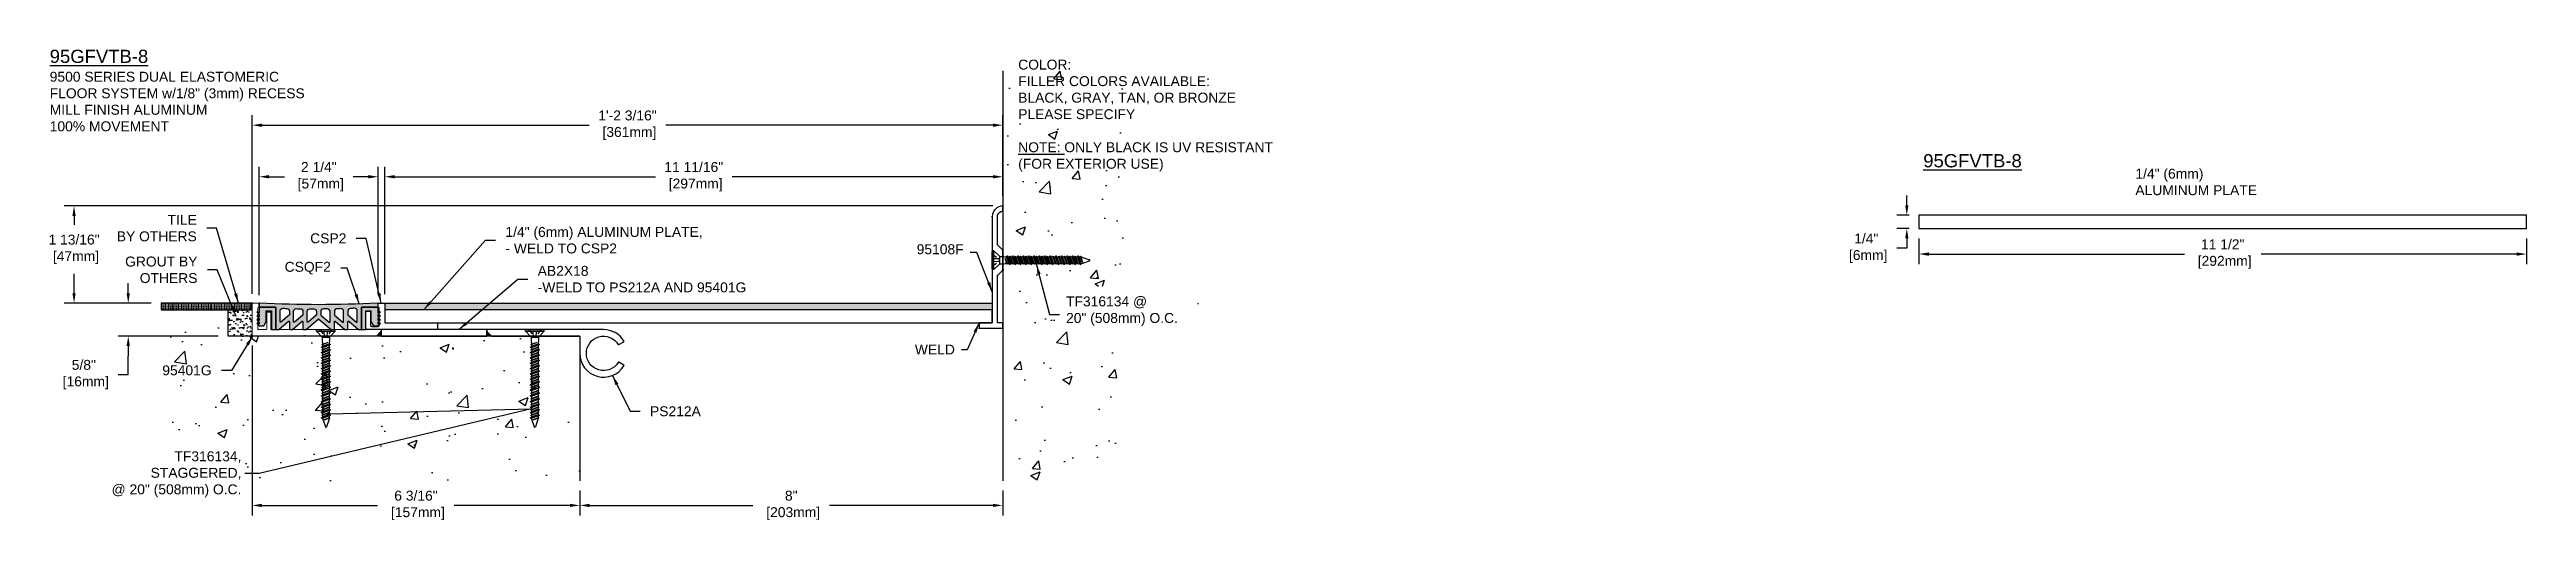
# Model space of a CAD drawing. Header units: inches. Extents: x -5 to 41.8, y -2.2 to 6.8.
import ezdxf
from ezdxf import colors
from ezdxf.entities.mleader import LeaderData, LeaderLine
from ezdxf.math import Vec2, Vec3

# ---------------------------------------------------------------- set-up
doc = ezdxf.new("R2010")
doc.units = ezdxf.units.IN
doc.header["$MEASUREMENT"] = 0
doc.linetypes.add('DASHED', pattern=[0.75, 0.5, -0.25])
for name, color, linetype in [('anchors', 4, 'Continuous'), ('conditions', 1, 'Continuous'), ('dimensions', 3, 'Continuous'), ('FILLER', 2, 'Continuous'), ('METALS', 7, 'Continuous'), ('Text', 2, 'Continuous')]:
    doc.layers.add(name, color=color, linetype=linetype)
doc.styles.add('ARIAL', font='arial.ttf')
doc.dimstyles.new('Arial', dxfattribs={"dimtxt": 0.1875, "dimasz": 0.1875, "dimexe": 0.1875, "dimexo": 0.1875, "dimgap": 0.1875, "dimtad": 0, "dimtih": 1, "dimtoh": 1, "dimdec": 4, "dimzin": 0, "dimdsep": 46, "dimlunit": 4, "dimtxsty": 'ARIAL', "dimcen": 0.09, "dimadec": 0, "dimazin": 0, "dimtfac": 1, "dimtdec": 4, "dimtofl": 0, "dimtmove": 0, "dimatfit": 3, "dimfxl": 0, "dimfrac": 2, "dimtolj": 1, "dimtzin": 0, "dimarcsym": 0})

# ---------------------------------------------------------------- blocks, each defined once
blk = doc.blocks.new('*D0')
at = {"layer": 'DEFPOINTS', "color": 0}
for p in [(12.995, 4.418), (12.995, 3.865), (1.306, 2.008)]:
    blk.add_point(p, dxfattribs=at)
at = {"layer": 'dimensions', "color": 0, "lineweight": -2}
for p, q in [((1.306, 2.195), (1.306, 4.606)), ((1.494, 4.418), (6.426, 4.418)), ((12.807, 4.418), (7.875, 4.418)), ((12.995, 4.053), (12.995, 4.606))]:
    blk.add_line(p, q, dxfattribs=at)
at = {"layer": 'dimensions', "color": 0}
for points in [[(1.494, 4.449), (1.494, 4.387), (1.306, 4.418)], [(12.807, 4.449), (12.807, 4.387), (12.995, 4.418)]]:
    blk.add_solid(points, dxfattribs=at)
at = {"layer": 'dimensions', "color": 0, "insert": (7.15, 4.418), "char_height": 0.1875, "attachment_point": 5, "style": 'ARIAL'}
blk.add_mtext('\\A1;11 11/16"\\P [297mm]', dxfattribs=at)
blk = doc.blocks.new('*D1')
at = {"layer": 'DEFPOINTS', "color": 0}
for p in [(12.995, 5.393), (12.995, 3.865), (-1.201, 2.018)]:
    blk.add_point(p, dxfattribs=at)
at = {"layer": 'dimensions', "color": 0, "lineweight": -2}
for p, q in [((-1.201, 2.205), (-1.201, 5.58)), ((-1.014, 5.393), (5.172, 5.393)), ((12.807, 5.393), (6.621, 5.393)), ((12.995, 4.053), (12.995, 5.58))]:
    blk.add_line(p, q, dxfattribs=at)
at = {"layer": 'dimensions', "color": 0}
for points in [[(-1.014, 5.424), (-1.014, 5.361), (-1.201, 5.393)], [(12.807, 5.424), (12.807, 5.361), (12.995, 5.393)]]:
    blk.add_solid(points, dxfattribs=at)
at = {"layer": 'dimensions', "color": 0, "insert": (5.897, 5.393), "char_height": 0.1875, "attachment_point": 5, "style": 'ARIAL'}
blk.add_mtext('\\A1;1\'-2 3/16"\\P [361mm]', dxfattribs=at)
blk = doc.blocks.new('*D2')
at = {"layer": 'DEFPOINTS', "color": 0}
for p in [(-1.201, 1.413), (4.995, -1.331), (4.995, -1.797)]:
    blk.add_point(p, dxfattribs=at)
at = {"layer": 'dimensions', "color": 0, "lineweight": -2}
for p, q in [((-1.201, 1.225), (-1.201, -1.985)), ((-1.014, -1.797), (1.172, -1.797)), ((4.807, -1.797), (2.621, -1.797)), ((4.995, -1.518), (4.995, -1.985))]:
    blk.add_line(p, q, dxfattribs=at)
at = {"layer": 'dimensions', "color": 0}
for points in [[(-1.014, -1.766), (-1.014, -1.828), (-1.201, -1.797)], [(4.807, -1.766), (4.807, -1.828), (4.995, -1.797)]]:
    blk.add_solid(points, dxfattribs=at)
at = {"layer": 'dimensions', "color": 0, "insert": (1.897, -1.797), "char_height": 0.1875, "attachment_point": 5, "style": 'ARIAL'}
blk.add_mtext('\\A1;6 3/16"\\P [157mm]', dxfattribs=at)
blk = doc.blocks.new('*D3')
at = {"layer": 'DEFPOINTS', "color": 0}
for p in [(4.995, -1.331), (12.993, -1.331), (12.993, -1.797)]:
    blk.add_point(p, dxfattribs=at)
at = {"layer": 'dimensions', "color": 0, "lineweight": -2}
for p, q in [((4.995, -1.518), (4.995, -1.985)), ((5.182, -1.797), (8.269, -1.797)), ((12.806, -1.797), (9.719, -1.797)), ((12.993, -1.518), (12.993, -1.985))]:
    blk.add_line(p, q, dxfattribs=at)
at = {"layer": 'dimensions', "color": 0}
for points in [[(5.182, -1.766), (5.182, -1.828), (4.995, -1.797)], [(12.806, -1.766), (12.806, -1.828), (12.993, -1.797)]]:
    blk.add_solid(points, dxfattribs=at)
at = {"layer": 'dimensions', "color": 0, "insert": (8.994, -1.797), "char_height": 0.1875, "attachment_point": 5, "style": 'ARIAL'}
blk.add_mtext('\\A1;8"\\P [203mm]', dxfattribs=at)
blk = doc.blocks.new('*D4')
at = {"layer": 'DEFPOINTS', "color": 0}
for p in [(1.181, 4.418), (-1.069, 1.99), (1.181, 2.018)]:
    blk.add_point(p, dxfattribs=at)
at = {"layer": 'dimensions', "color": 0, "lineweight": -2}
for p, q in [((-1.069, 2.178), (-1.069, 4.606)), ((-0.881, 4.418), (-0.592, 4.418)), ((0.994, 4.418), (0.712, 4.418)), ((1.181, 2.205), (1.181, 4.606))]:
    blk.add_line(p, q, dxfattribs=at)
at = {"layer": 'dimensions', "color": 0}
for points in [[(-0.881, 4.45), (-0.881, 4.387), (-1.069, 4.418)], [(0.994, 4.45), (0.994, 4.387), (1.181, 4.418)]]:
    blk.add_solid(points, dxfattribs=at)
at = {"layer": 'dimensions', "color": 0, "insert": (0.06, 4.418), "char_height": 0.1875, "attachment_point": 5, "style": 'ARIAL'}
blk.add_mtext('\\A1;2 1/4"\\P [57mm]', dxfattribs=at)
blk = doc.blocks.new('csp2')
blk.add_lwpolyline([(0, 0.33, -0.414214), (0.02, 0.35), (0.066, 0.35, -0.414214), (0.086, 0.33), (0.086, 0.08, 0.414214), (0.106, 0.06), (0.23, 0.06, 0.414214), (0.25, 0.08), (0.25, 0.405, 0.414214), (0.24, 0.415, -0.414214), (0.23, 0.425), (0.23, 0.49, -0.414214), (0.24, 0.5), (0.335, 0.5, -0.414214), (0.355, 0.48), (0.355, 0.135, 0.414214), (0.365, 0.125), (1.355, 0.125), (1.355, 0), (0.335, 0), (0.02, 0, -0.414214), (0, 0.02)], format="xyb", close=True)
blk = doc.blocks.new('A$C63CB1885')
for p, q in [((-0.176, 0), (-0.175, 0.018)), ((-0.176, 0), (0.176, 0)), ((-0.176, 0), (-0.07, -0.113)), ((-0.163, 0.029), (0.163, 0.029)), ((0.07, -0.113), (0.176, 0)), ((0.176, 0), (0.175, 0.018)), ((-0.086, -0.302), (0.086, -0.251)), ((-0.086, -0.302), (-0.062, -0.289)), ((-0.086, -0.302), (-0.062, -0.315)), ((-0.086, -0.403), (0.086, -0.353)), ((-0.086, -0.403), (-0.062, -0.391)), ((-0.086, -0.403), (-0.062, -0.416)), ((-0.086, -0.505), (0.086, -0.454)), ((-0.074, -0.251), (0.032, -0.215)), ((-0.074, -0.251), (-0.062, -0.245)), ((-0.074, -0.251), (-0.062, -0.257)), ((-0.074, -0.353), (0.074, -0.302)), ((-0.074, -0.353), (-0.062, -0.346)), ((-0.074, -0.353), (-0.062, -0.359)), ((-0.074, -0.454), (0.074, -0.403)), ((-0.074, -0.454), (-0.062, -0.448)), ((-0.074, -0.454), (-0.062, -0.46)), ((-0.07, -0.113), (0.07, -0.113)), ((-0.07, -0.113), (-0.07, -0.18)), ((-0.069, -0.189), (-0.063, -0.215)), ((-0.062, -0.245), (0.032, -0.215)), ((0.032, -0.215), (-0.062, -0.257)), ((-0.062, -0.225), (-0.062, -0.245)), ((0.062, -0.238), (-0.062, -0.289)), ((-0.062, -0.257), (-0.062, -0.289)), ((0.062, -0.264), (-0.062, -0.315)), ((-0.062, -0.346), (0.062, -0.296)), ((0.062, -0.308), (-0.062, -0.359)), ((-0.062, -0.315), (-0.062, -0.346)), ((0.062, -0.34), (-0.062, -0.391)), ((-0.062, -0.359), (-0.062, -0.391)), ((0.062, -0.366), (-0.062, -0.416)), ((-0.062, -0.448), (0.062, -0.397)), ((0.062, -0.41), (-0.062, -0.46)), ((-0.062, -0.416), (-0.062, -0.448)), ((0.062, -0.441), (-0.062, -0.492)), ((-0.062, -0.46), (-0.062, -0.492)), ((0.062, -0.467), (-0.062, -0.518)), ((0.062, -0.225), (0.062, -0.238)), ((0.086, -0.251), (0.062, -0.238)), ((0.086, -0.251), (0.062, -0.264)), ((0.062, -0.264), (0.062, -0.296)), ((0.074, -0.302), (0.062, -0.296)), ((0.074, -0.302), (0.062, -0.308)), ((0.062, -0.308), (0.062, -0.34)), ((0.086, -0.353), (0.062, -0.34)), ((0.086, -0.353), (0.062, -0.366)), ((0.062, -0.366), (0.062, -0.397)), ((0.074, -0.403), (0.062, -0.397)), ((0.074, -0.403), (0.062, -0.41)), ((0.062, -0.41), (0.062, -0.441)), ((0.086, -0.454), (0.062, -0.441)), ((0.086, -0.454), (0.062, -0.467)), ((0.062, -0.467), (0.062, -0.499)), ((0.069, -0.189), (0.063, -0.215)), ((0.07, -0.113), (0.07, -0.18)), ((-0.086, -0.505), (-0.062, -0.492)), ((-0.086, -0.505), (-0.062, -0.518)), ((-0.086, -0.607), (0.086, -0.556)), ((-0.086, -0.607), (-0.062, -0.594)), ((-0.086, -0.607), (-0.062, -0.619)), ((-0.086, -0.708), (0.086, -0.657)), ((-0.086, -0.708), (-0.062, -0.695)), ((-0.086, -0.708), (-0.062, -0.721)), ((-0.086, -0.81), (0.086, -0.759)), ((-0.086, -0.81), (-0.062, -0.797)), ((-0.086, -0.81), (-0.062, -0.823)), ((-0.086, -0.911), (0.086, -0.86)), ((-0.086, -0.911), (-0.062, -0.898)), ((-0.086, -0.911), (-0.062, -0.924)), ((-0.074, -0.556), (0.074, -0.505)), ((-0.074, -0.556), (-0.062, -0.55)), ((-0.074, -0.556), (-0.062, -0.562)), ((-0.074, -0.657), (0.074, -0.607)), ((-0.074, -0.657), (-0.062, -0.651)), ((-0.074, -0.657), (-0.062, -0.664)), ((-0.074, -0.759), (0.074, -0.708)), ((-0.074, -0.759), (-0.062, -0.753)), ((-0.074, -0.759), (-0.062, -0.765)), ((-0.074, -0.86), (0.074, -0.81)), ((-0.074, -0.86), (-0.062, -0.854)), ((-0.074, -0.86), (-0.062, -0.867)), ((-0.074, -0.962), (0.074, -0.911)), ((-0.062, -0.55), (0.062, -0.499)), ((0.062, -0.511), (-0.062, -0.562)), ((-0.062, -0.518), (-0.062, -0.55)), ((0.062, -0.543), (-0.062, -0.594)), ((-0.062, -0.562), (-0.062, -0.594)), ((0.062, -0.569), (-0.062, -0.619)), ((-0.062, -0.651), (0.062, -0.6)), ((0.062, -0.613), (-0.062, -0.664)), ((-0.062, -0.619), (-0.062, -0.651)), ((0.062, -0.644), (-0.062, -0.695)), ((-0.062, -0.664), (-0.062, -0.695)), ((0.062, -0.67), (-0.062, -0.721)), ((-0.062, -0.753), (0.062, -0.702)), ((0.062, -0.714), (-0.062, -0.765)), ((-0.062, -0.721), (-0.062, -0.753)), ((0.062, -0.746), (-0.062, -0.797)), ((-0.062, -0.765), (-0.062, -0.797)), ((0.062, -0.772), (-0.062, -0.823)), ((-0.062, -0.854), (0.062, -0.804)), ((0.062, -0.816), (-0.062, -0.867)), ((-0.062, -0.823), (-0.062, -0.854)), ((0.062, -0.848), (-0.062, -0.898)), ((-0.062, -0.867), (-0.062, -0.898)), ((0.062, -0.873), (-0.062, -0.924)), ((-0.062, -0.956), (0.062, -0.905)), ((0.062, -0.917), (-0.062, -0.968)), ((-0.062, -0.924), (-0.062, -0.956)), ((0.074, -0.505), (0.062, -0.499)), ((0.074, -0.505), (0.062, -0.511)), ((0.062, -0.511), (0.062, -0.543)), ((0.086, -0.556), (0.062, -0.543)), ((0.086, -0.556), (0.062, -0.569)), ((0.062, -0.569), (0.062, -0.6)), ((0.074, -0.607), (0.062, -0.6)), ((0.074, -0.607), (0.062, -0.613)), ((0.062, -0.613), (0.062, -0.644)), ((0.086, -0.657), (0.062, -0.644)), ((0.086, -0.657), (0.062, -0.67)), ((0.062, -0.67), (0.062, -0.702)), ((0.074, -0.708), (0.062, -0.702)), ((0.074, -0.708), (0.062, -0.714)), ((0.062, -0.714), (0.062, -0.746)), ((0.086, -0.759), (0.062, -0.746)), ((0.086, -0.759), (0.062, -0.772)), ((0.062, -0.772), (0.062, -0.804)), ((0.074, -0.81), (0.062, -0.804)), ((0.074, -0.81), (0.062, -0.816)), ((0.062, -0.816), (0.062, -0.848)), ((0.086, -0.86), (0.062, -0.848)), ((0.086, -0.86), (0.062, -0.873)), ((0.062, -0.873), (0.062, -0.905)), ((0.074, -0.911), (0.062, -0.905)), ((0.074, -0.911), (0.062, -0.917)), ((0.062, -0.917), (0.062, -0.949)), ((-0.086, -1.013), (0.086, -0.962)), ((-0.086, -1.013), (-0.062, -1)), ((-0.086, -1.013), (-0.062, -1.026)), ((-0.086, -1.114), (0.086, -1.064)), ((-0.086, -1.114), (-0.062, -1.101)), ((-0.086, -1.114), (-0.062, -1.127)), ((-0.086, -1.222), (0.086, -1.171)), ((-0.086, -1.222), (-0.062, -1.209)), ((-0.086, -1.222), (-0.062, -1.235)), ((-0.086, -1.332), (0.086, -1.282)), ((-0.086, -1.332), (-0.062, -1.319)), ((-0.086, -1.332), (-0.062, -1.345)), ((-0.086, -1.438), (0.086, -1.387)), ((-0.074, -0.962), (-0.062, -0.956)), ((-0.074, -0.962), (-0.062, -0.968)), ((-0.074, -1.064), (0.074, -1.013)), ((-0.074, -1.064), (-0.062, -1.057)), ((-0.074, -1.064), (-0.062, -1.07)), ((-0.074, -1.171), (0.074, -1.121)), ((-0.074, -1.171), (-0.062, -1.165)), ((-0.074, -1.171), (-0.062, -1.178)), ((-0.074, -1.282), (0.074, -1.231)), ((-0.074, -1.282), (-0.062, -1.275)), ((-0.074, -1.282), (-0.062, -1.288)), ((-0.074, -1.387), (0.074, -1.336)), ((-0.074, -1.387), (-0.062, -1.381)), ((-0.074, -1.387), (-0.062, -1.393)), ((0.062, -0.949), (-0.062, -1)), ((-0.062, -0.968), (-0.062, -1)), ((0.062, -0.975), (-0.062, -1.026)), ((-0.062, -1.057), (0.062, -1.007)), ((0.062, -1.019), (-0.062, -1.07)), ((-0.062, -1.026), (-0.062, -1.057)), ((0.062, -1.051), (-0.062, -1.101)), ((-0.062, -1.07), (-0.062, -1.101)), ((0.062, -1.077), (-0.062, -1.127)), ((-0.062, -1.165), (0.062, -1.115)), ((0.062, -1.127), (-0.062, -1.178)), ((-0.062, -1.127), (-0.062, -1.165)), ((0.062, -1.159), (-0.062, -1.209)), ((-0.062, -1.178), (-0.062, -1.209)), ((0.062, -1.184), (-0.062, -1.235)), ((-0.062, -1.275), (0.062, -1.225)), ((-0.062, -1.235), (-0.062, -1.275)), ((0.062, -1.237), (-0.062, -1.288)), ((0.062, -1.269), (-0.062, -1.319)), ((-0.062, -1.288), (-0.062, -1.319)), ((0.062, -1.295), (-0.062, -1.345)), ((-0.062, -1.381), (0.062, -1.33)), ((0.062, -1.343), (-0.062, -1.393)), ((-0.062, -1.345), (-0.062, -1.381)), ((0.062, -1.374), (-0.062, -1.425)), ((-0.062, -1.393), (-0.062, -1.425)), ((0.062, -1.4), (-0.062, -1.451)), ((0.086, -0.962), (0.062, -0.949)), ((0.086, -0.962), (0.062, -0.975)), ((0.062, -0.975), (0.062, -1.007)), ((0.074, -1.013), (0.062, -1.007)), ((0.074, -1.013), (0.062, -1.019)), ((0.062, -1.019), (0.062, -1.051)), ((0.086, -1.064), (0.062, -1.051)), ((0.086, -1.064), (0.062, -1.077)), ((0.062, -1.077), (0.062, -1.115)), ((0.074, -1.121), (0.062, -1.115)), ((0.074, -1.121), (0.062, -1.127)), ((0.062, -1.127), (0.062, -1.159)), ((0.086, -1.171), (0.062, -1.159)), ((0.086, -1.171), (0.062, -1.184)), ((0.062, -1.184), (0.062, -1.225)), ((0.074, -1.231), (0.062, -1.225)), ((0.074, -1.231), (0.062, -1.237)), ((0.062, -1.237), (0.062, -1.269)), ((0.086, -1.282), (0.062, -1.269)), ((0.086, -1.282), (0.062, -1.295)), ((0.062, -1.295), (0.062, -1.33)), ((0.074, -1.336), (0.062, -1.33)), ((0.074, -1.336), (0.062, -1.343)), ((0.062, -1.343), (0.062, -1.374)), ((0.086, -1.387), (0.062, -1.374)), ((0.086, -1.387), (0.062, -1.4)), ((0.062, -1.4), (0.062, -1.433)), ((-0.086, -1.438), (-0.062, -1.425)), ((-0.086, -1.438), (-0.062, -1.451)), ((-0.086, -1.54), (0.086, -1.489)), ((-0.086, -1.54), (-0.062, -1.527)), ((-0.086, -1.54), (-0.062, -1.553)), ((-0.086, -1.643), (0.086, -1.592)), ((-0.086, -1.643), (-0.062, -1.63)), ((-0.086, -1.643), (-0.062, -1.655)), ((-0.074, -1.489), (0.074, -1.439)), ((-0.074, -1.489), (-0.062, -1.483)), ((-0.074, -1.489), (-0.062, -1.496)), ((-0.074, -1.592), (0.074, -1.541)), ((-0.074, -1.592), (-0.062, -1.586)), ((-0.074, -1.592), (-0.062, -1.598)), ((-0.062, -1.483), (0.062, -1.433)), ((0.062, -1.445), (-0.062, -1.496)), ((-0.062, -1.451), (-0.062, -1.483)), ((0.062, -1.477), (-0.062, -1.527)), ((-0.062, -1.496), (-0.062, -1.527)), ((0.062, -1.502), (-0.062, -1.553)), ((-0.062, -1.586), (0.062, -1.535)), ((0.062, -1.547), (-0.062, -1.598)), ((-0.062, -1.553), (-0.062, -1.586)), ((0.062, -1.579), (-0.062, -1.63)), ((-0.062, -1.598), (-0.062, -1.63)), ((0.062, -1.605), (-0.062, -1.655)), ((-0.06, -1.668), (-0.01, -1.81)), ((-0.034, -1.679), (0.062, -1.636)), ((-0.034, -1.679), (0.074, -1.643)), ((0.062, -1.649), (-0.034, -1.679)), ((0.06, -1.668), (0.01, -1.81)), ((0.074, -1.439), (0.062, -1.433)), ((0.074, -1.439), (0.062, -1.445)), ((0.062, -1.445), (0.062, -1.477)), ((0.086, -1.489), (0.062, -1.477)), ((0.086, -1.489), (0.062, -1.502)), ((0.062, -1.502), (0.062, -1.535)), ((0.074, -1.541), (0.062, -1.535)), ((0.074, -1.541), (0.062, -1.547)), ((0.062, -1.547), (0.062, -1.579)), ((0.086, -1.592), (0.062, -1.579)), ((0.086, -1.592), (0.062, -1.605)), ((0.062, -1.605), (0.062, -1.652)), ((0.074, -1.643), (0.062, -1.636)), ((0.074, -1.643), (0.062, -1.649))]:
    blk.add_line(p, q)
at = {"linetype": 'DASHED', "ltscale": 0.025}
for p, q in [((-0.113, 0.029), (-0.024, -0.106)), ((-0.024, -0.106), (-0.031, 0.028)), ((0.024, -0.106), (0.031, 0.029)), ((0.112, 0.029), (0.024, -0.106)), ((-0.024, -0.106), (0.024, -0.106))]:
    blk.add_line(p, q, dxfattribs=at)
for centre, radius, start, end in [((-0.163, 0.017), 0.0112, 90, 175), ((0.163, 0.017), 0.0112, 5, 90), ((-0.023, -0.18), 0.0465, 180, 191.9357), ((-0.109, -0.225), 0.0465, 0, 11.9357), ((0.109, -0.225), 0.0465, 168.0643, 180), ((0.023, -0.18), 0.0465, 348.0643, 0), ((-0.016, -1.652), 0.0465, 183.9476, 199.3058), ((0, -1.806), 0.0106, 204.1001, 335.8999), ((0.016, -1.652), 0.0465, 340.6942, 0)]:
    blk.add_arc(centre, radius, start, end)
blk = doc.blocks.new('TF316134')
blk.add_blockref('A$C63CB1885', (0, -0.0285))
blk = doc.blocks.new('*D8')
at = {"layer": 'DEFPOINTS', "color": 0}
for p in [(30.32, 3.44), (41.808, 3.44), (41.808, 2.956)]:
    blk.add_point(p, dxfattribs=at)
at = {"layer": 'dimensions', "color": 0, "lineweight": -2}
for p, q in [((30.32, 3.252), (30.32, 2.768)), ((30.507, 2.956), (35.339, 2.956)), ((41.62, 2.956), (36.789, 2.956)), ((41.808, 3.252), (41.808, 2.768))]:
    blk.add_line(p, q, dxfattribs=at)
at = {"layer": 'dimensions', "color": 0}
for points in [[(30.507, 2.987), (30.507, 2.924), (30.32, 2.956)], [(41.62, 2.987), (41.62, 2.924), (41.808, 2.956)]]:
    blk.add_solid(points, dxfattribs=at)
at = {"layer": 'dimensions', "color": 0, "insert": (36.064, 2.956), "char_height": 0.1875, "attachment_point": 5, "style": 'ARIAL'}
blk.add_mtext('\\A1;11 1/2"\\P [292mm]', dxfattribs=at)
blk = doc.blocks.new('*D9')
at = {"layer": 'DEFPOINTS', "color": 0}
for p in [(30.09, 3.44), (30.32, 3.69), (30.32, 3.44)]:
    blk.add_point(p, dxfattribs=at)
at = {"layer": 'dimensions', "color": 0, "lineweight": -2}
for p, q in [((30.09, 3.877), (30.09, 4.065)), ((30.132, 3.69), (29.902, 3.69)), ((30.132, 3.44), (29.902, 3.44)), ((30.09, 3.065), (29.902, 3.065)), ((30.09, 3.252), (30.09, 3.065))]:
    blk.add_line(p, q, dxfattribs=at)
at = {"layer": 'dimensions', "color": 0}
for points in [[(30.059, 3.877), (30.121, 3.877), (30.09, 3.69)], [(30.059, 3.252), (30.121, 3.252), (30.09, 3.44)]]:
    blk.add_solid(points, dxfattribs=at)
at = {"layer": 'dimensions', "color": 0, "insert": (29.323, 3.065), "char_height": 0.1875, "attachment_point": 5, "style": 'ARIAL'}
blk.add_mtext('\\A1;1/4"\\P [6mm]', dxfattribs=at)
blk = doc.blocks.new('*D10')
at = {"layer": 'DEFPOINTS', "color": 0}
for p in [(-3.544, 2.028), (-2.923, 2.028), (-1.654, 1.403)]:
    blk.add_point(p, dxfattribs=at)
at = {"layer": 'dimensions', "color": 0, "lineweight": -2}
for p, q in [((-3.544, 2.215), (-3.544, 2.403)), ((-3.11, 2.028), (-3.732, 2.028)), ((-1.841, 1.403), (-3.732, 1.403)), ((-3.544, 1.215), (-3.544, 1.028)), ((-3.544, 0.676), (-3.544, 1.028)), ((-3.732, 0.676), (-3.544, 0.676))]:
    blk.add_line(p, q, dxfattribs=at)
at = {"layer": 'dimensions', "color": 0}
for points in [[(-3.575, 2.215), (-3.513, 2.215), (-3.544, 2.028)], [(-3.575, 1.215), (-3.513, 1.215), (-3.544, 1.403)]]:
    blk.add_solid(points, dxfattribs=at)
at = {"layer": 'dimensions', "color": 0, "insert": (-4.384, 0.676), "char_height": 0.1875, "attachment_point": 5, "style": 'ARIAL'}
blk.add_mtext('\\A1;5/8"\\P [16mm]', dxfattribs=at)
blk = doc.blocks.new('PS212A')
at = {"linetype": 'Continuous', "flags": 128}
blk.add_lwpolyline([(0.451, 0.125), (-1.747, 0.125, 0.414214), (-1.757, 0.115), (-1.757, 0.095, 0.198912), (-1.754, 0.087), (-1.67, 0.003, 0.198912), (-1.663, 0), (-0.009, 0, -0.414214), (0.001, -0.01), (0.001, -0.325, 0.758338), (0.836, -0.559, 0.420887), (0.832, -0.545), (0.741, -0.492, 0.405496), (0.727, -0.496, -3.520953), (0.727, -0.154, 0.405496), (0.741, -0.157), (0.832, -0.105, 0.420887), (0.836, -0.091, 0.261868)], format="xyb", close=True, dxfattribs=at)
blk = doc.blocks.new('95401G')
at = {"color": 7, "linetype": 'Continuous', "lineweight": 15}
blk.add_lwpolyline([(2.438, 0.115, 0.414214), (2.428, 0.125), (0.365, 0.125, -0.414214), (0.355, 0.135), (0.355, 0.445, 0.414214), (0.345, 0.455), (0.285, 0.455, 0.414214), (0.275, 0.445), (0.275, 0.135, -0.414214), (0.265, 0.125), (0.115, 0.125, -0.414214), (0.105, 0.135), (0.105, 0.53, -0.414214), (0.115, 0.54, 0.414214), (0.125, 0.55), (0.125, 0.615, 0.414214), (0.115, 0.625), (0.01, 0.625, 0.414214), (0, 0.615), (0, 0.01, 0.414214), (0.01, 0), (0.981, 0, 0.198912), (0.988, 0.003), (0.993, 0.008, -0.414214), (1.007, 0.008), (1.012, 0.003, 0.198912), (1.019, 0), (2.344, 0, 0.198912), (2.351, 0.003), (2.435, 0.087, 0.198912), (2.438, 0.094)], format="xyb", close=True, dxfattribs=at)
blk = doc.blocks.new('95108F')
blk.add_lwpolyline([(0.063, 0.063), (0.963, 0.063), (1.063, -0.037), (1.438, -0.037), (1.538, 0.063), (2.077, 0.063, -0.414214), (2.176, -0.036), (2.176, -0.037), (2.276, -0.037), (2.276, -0.036, 0.414214), (2.077, 0.163), (1.261, 0.163), (1.251, 0.153), (1.241, 0.163), (0.063, 0.163), (0.063, 0.413), (-0.037, 0.413), (-0.037, -0.037), (0.063, -0.037)], format="xyb", close=True)
for p in [(-0.037, 0.413), (0.963, 0.063), (2.077, 0.163), (2.199, 0.122), (0.063, -0.037), (1.438, -0.037), (2.276, -0.037)]:
    blk.add_point(p)
blk = doc.blocks.new('*D19')
at = {"layer": 'DEFPOINTS', "color": 0}
for p in [(12.994, 3.865), (-4.569, 2.028), (-2.923, 2.028)]:
    blk.add_point(p, dxfattribs=at)
at = {"layer": 'dimensions', "color": 0, "lineweight": -2}
for p, q in [((12.806, 3.865), (-4.757, 3.865)), ((-4.569, 3.678), (-4.569, 3.51)), ((-4.569, 2.215), (-4.569, 2.58)), ((-3.11, 2.028), (-4.757, 2.028))]:
    blk.add_line(p, q, dxfattribs=at)
at = {"layer": 'dimensions', "color": 0}
for points in [[(-4.6, 3.678), (-4.538, 3.678), (-4.569, 3.865)], [(-4.6, 2.215), (-4.538, 2.215), (-4.569, 2.028)]]:
    blk.add_solid(points, dxfattribs=at)
at = {"layer": 'dimensions', "color": 0, "insert": (-4.569, 3.045), "char_height": 0.1875, "attachment_point": 5, "style": 'ARIAL'}
blk.add_mtext('\\A1;1 13/16"\\P [47mm]', dxfattribs=at)
blk = doc.blocks.new('CSQF2')
h = blk.add_hatch(color=256)
h.paths.add_polyline_path([(4.559, 1.888, 0.430422), (4.548, 1.898, -0.027516), (2.319, 1.898, 0.430422), (2.309, 1.888), (2.309, 1.819), (2.624, 1.819), (2.624, 1.399), (2.676, 1.399, 0.176327), (2.682, 1.401), (2.864, 1.554, -0.63707), (2.88, 1.546), (2.88, 1.409, 0.414214), (2.89, 1.399), (2.932, 1.399, 0.176327), (2.939, 1.401), (3.121, 1.554, -0.63707), (3.137, 1.546), (3.137, 1.409, 0.414214), (3.147, 1.399), (3.189, 1.399, 0.176327), (3.195, 1.401), (3.427, 1.596, -0.36397), (3.44, 1.596), (3.672, 1.401, 0.176327), (3.679, 1.399), (3.721, 1.399, 0.414214), (3.731, 1.409), (3.731, 1.546, -0.63707), (3.747, 1.554), (3.929, 1.401, 0.176327), (3.935, 1.399), (3.977, 1.399, 0.414214), (3.987, 1.409), (3.987, 1.546, -0.63707), (4.004, 1.554), (4.186, 1.401, 0.176327), (4.192, 1.399), (4.244, 1.399), (4.244, 1.819), (4.559, 1.819)])
h.paths.add_polyline_path([(3.267, 1.788, 0.000939), (3.344, 1.788, -0.412919), (3.394, 1.738), (3.394, 1.676, -0.221695), (3.39, 1.669), (3.234, 1.537, -0.63707), (3.217, 1.545), (3.217, 1.738, -0.416611)], flags=16)
h.paths.add_polyline_path([(3.137, 1.74), (3.137, 1.676, -0.221695), (3.134, 1.669), (2.977, 1.537, -0.63707), (2.96, 1.545), (2.96, 1.742, -0.420307), (3.012, 1.792, 0.000939), (3.088, 1.79, -0.409242)], flags=16)
h.paths.add_polyline_path([(3.524, 1.788, 0.000939), (3.6, 1.788, -0.416611), (3.651, 1.738), (3.651, 1.545, -0.63707), (3.634, 1.537), (3.478, 1.669, -0.221695), (3.474, 1.676), (3.474, 1.738, -0.412919)], flags=16)
h.paths.add_polyline_path([(2.88, 1.746), (2.88, 1.676, -0.221695), (2.877, 1.669), (2.72, 1.537, -0.63707), (2.704, 1.545), (2.704, 1.749, -0.424014), (2.756, 1.799, 0.000939), (2.832, 1.796, -0.405574)], flags=16)
h.paths.add_polyline_path([(3.78, 1.79, 0.000939), (3.856, 1.792, -0.420307), (3.907, 1.742), (3.907, 1.545, -0.63707), (3.891, 1.537), (3.734, 1.669, -0.221695), (3.731, 1.676), (3.731, 1.74, -0.409242)], flags=16)
h.paths.add_polyline_path([(4.036, 1.796, 0.000939), (4.112, 1.799, -0.424014), (4.164, 1.749), (4.164, 1.545, -0.63707), (4.147, 1.537), (3.991, 1.669, -0.221695), (3.987, 1.676), (3.987, 1.746, -0.405574)], flags=16)
h.paths.add_polyline_path([(2.624, 1.819), (2.309, 1.819), (2.309, 1.707), (2.285, 1.731, 0.414214), (2.271, 1.731, 0.414214), (2.271, 1.717), (2.309, 1.679), (2.309, 1.637), (2.285, 1.661, 0.414214), (2.271, 1.661, 0.414214), (2.271, 1.647), (2.309, 1.609), (2.309, 1.567), (2.285, 1.591, 0.414214), (2.271, 1.591, 0.414214), (2.271, 1.577), (2.309, 1.539), (2.309, 1.497), (2.285, 1.521, 0.414214), (2.271, 1.521, 0.414214), (2.271, 1.507), (2.306, 1.472, 0.198912), (2.313, 1.469), (2.399, 1.469), (2.444, 1.547), (2.444, 1.749), (2.544, 1.749), (2.544, 1.399), (2.624, 1.399)])
h.paths.add_polyline_path([(4.324, 1.749), (4.424, 1.749), (4.424, 1.547), (4.469, 1.469), (4.555, 1.469, 0.198912), (4.562, 1.472), (4.597, 1.507, 0.414214), (4.597, 1.521, 0.414214), (4.583, 1.521), (4.559, 1.497), (4.559, 1.539), (4.597, 1.577, 0.414214), (4.597, 1.591, 0.414214), (4.583, 1.591), (4.559, 1.567), (4.559, 1.609), (4.597, 1.647, 0.414214), (4.597, 1.661, 0.414214), (4.583, 1.661), (4.559, 1.637), (4.559, 1.679), (4.597, 1.717, 0.414214), (4.597, 1.731, 0.414214), (4.583, 1.731), (4.559, 1.707), (4.559, 1.819), (4.244, 1.819), (4.244, 1.399), (4.324, 1.399)])
for p, q in [((2.309, 1.819), (2.624, 1.819)), ((2.624, 1.819), (2.309, 1.819)), ((2.624, 1.819), (2.624, 1.399)), ((2.624, 1.399), (2.624, 1.819)), ((4.244, 1.819), (4.244, 1.399)), ((4.559, 1.819), (4.244, 1.819)), ((4.244, 1.819), (4.559, 1.819)), ((4.244, 1.399), (4.244, 1.819))]:
    blk.add_line(p, q)
for points in [[(2.89, 1.399), (2.932, 1.399, 0.176327), (2.939, 1.401), (3.121, 1.554, -0.63707), (3.137, 1.546), (3.137, 1.409, 0.414214), (3.147, 1.399), (3.189, 1.399, 0.176327), (3.195, 1.401), (3.427, 1.596, -0.36397), (3.44, 1.596), (3.672, 1.401, 0.176327), (3.679, 1.399), (3.721, 1.399, 0.414214), (3.731, 1.409), (3.731, 1.546, -0.63707), (3.747, 1.554), (3.929, 1.401, 0.176327), (3.935, 1.399), (3.977, 1.399, 0.414214), (3.987, 1.409), (3.987, 1.546, -0.63707), (4.004, 1.554), (4.186, 1.401, 0.176327), (4.192, 1.399), (4.244, 1.399), (4.324, 1.399), (4.324, 1.749), (4.424, 1.749), (4.424, 1.547), (4.469, 1.469), (4.555, 1.469, 0.198912), (4.562, 1.472), (4.597, 1.507, 0.414214), (4.597, 1.521, 0.414214), (4.583, 1.521), (4.559, 1.497), (4.559, 1.539), (4.597, 1.577, 0.414214), (4.597, 1.591, 0.414214), (4.583, 1.591), (4.559, 1.567), (4.559, 1.609), (4.597, 1.647, 0.414214), (4.597, 1.661, 0.414214), (4.583, 1.661), (4.559, 1.637), (4.559, 1.679), (4.597, 1.717, 0.414214), (4.597, 1.731, 0.414214), (4.583, 1.731), (4.559, 1.707), (4.559, 1.819), (4.559, 1.888, 0.430422), (4.548, 1.898, -0.027516), (2.319, 1.898, 0.430422), (2.309, 1.888), (2.309, 1.819), (2.309, 1.707), (2.285, 1.731, 0.414214), (2.271, 1.731, 0.414214), (2.271, 1.717), (2.309, 1.679), (2.309, 1.637), (2.285, 1.661, 0.414214), (2.271, 1.661, 0.414214), (2.271, 1.647), (2.309, 1.609), (2.309, 1.567), (2.285, 1.591, 0.414214), (2.271, 1.591, 0.414214), (2.271, 1.577), (2.309, 1.539), (2.309, 1.497), (2.285, 1.521, 0.414214), (2.271, 1.521, 0.414214), (2.271, 1.507), (2.306, 1.472, 0.198912), (2.313, 1.469), (2.399, 1.469), (2.444, 1.547), (2.444, 1.749), (2.544, 1.749), (2.544, 1.399), (2.624, 1.399), (2.676, 1.399, 0.176327), (2.682, 1.401), (2.864, 1.554, -0.63707), (2.88, 1.546), (2.88, 1.409, 0.414214)], [(2.88, 1.676, -0.221695), (2.877, 1.669), (2.72, 1.537, -0.63707), (2.704, 1.545), (2.704, 1.749, -0.424014), (2.756, 1.799, 0.000939), (2.832, 1.796, -0.405574), (2.88, 1.746)], [(3.137, 1.74), (3.137, 1.676, -0.221695), (3.134, 1.669), (2.977, 1.537, -0.63707), (2.96, 1.545), (2.96, 1.742, -0.420307), (3.012, 1.792, 0.000939), (3.088, 1.79, -0.409242)], [(3.394, 1.738), (3.394, 1.676, -0.221695), (3.39, 1.669), (3.234, 1.537, -0.63707), (3.217, 1.545), (3.217, 1.738, -0.416611), (3.267, 1.788, 0.000939), (3.344, 1.788, -0.412919)], [(3.474, 1.738), (3.474, 1.676, 0.221695), (3.478, 1.669), (3.634, 1.537, 0.63707), (3.651, 1.545), (3.651, 1.738, 0.416611), (3.6, 1.788, -0.000939), (3.524, 1.788, 0.412919)], [(3.78, 1.79, 0.409242), (3.731, 1.74), (3.731, 1.676, 0.221695), (3.734, 1.669), (3.891, 1.537, 0.63707), (3.907, 1.545), (3.907, 1.742, 0.420307), (3.856, 1.792, -0.000939)], [(3.987, 1.746), (3.987, 1.676, 0.221695), (3.991, 1.669), (4.147, 1.537, 0.63707), (4.164, 1.545), (4.164, 1.749, 0.424014), (4.112, 1.799, -0.000939), (4.036, 1.796, 0.405574)]]:
    blk.add_lwpolyline(points, format="xyb", close=True)

msp = doc.modelspace()

# ---------------------------------------------------------------- hatches: boundary and pattern name
at = {"layer": 'conditions'}
h = msp.add_hatch(dxfattribs=at)
h.set_pattern_fill('AR-CONC', color=256, scale=0.25, style=0)
h.set_pattern_definition([(50, (1.0008, 3e-05), (1.79315, -0.15688), [0.1875, -2.0625]), (355, (1.0008, 3e-05), (-0.34688, 1.88048), [0.15, -1.65]), (100.451, (1.1502, -0.013), (1.44627, 1.7236), [0.15935, -1.75286]), (46.184, (1.0008, 0.5), (2.6681, -0.4138), [0.28125, -3.09375]), (96.636, (1.2231, 0.4655), (2.33666, 2.4353), [0.23903, -2.6293]), (351.184, (1.0008, 0.5), (2.33665, 2.4353), [0.225, -2.475]), (21, (1.2508, 0.375), (1.49227, -1.00655), [0.1875, -2.0625]), (326, (1.2508, 0.375), (0.60829, 1.81288), [0.15, -1.65]), (71.451, (1.3752, 0.2911), (2.10056, 0.80633), [0.15935, -1.75286]), (37.5, (1.0008, 3e-05), (0.0304, 0.832235), [0, -1.63, 0, -1.675, 0, -1.65625]), (7.5, (1.0008, 3e-05), (0.657674, 0.98603), [0, -0.955, 0, -1.5925, 0, -0.63125]), (327.5, (0.4433, 3e-05), (1.334556, -0.056387), [0, -0.625, 0, -1.95, 0, -2.5875]), (317.5, (0.1933, 3e-05), (1.457965, 0.25026), [0, -0.8125, 0, -1.295, 0, -1.8375])])
h.paths.add_polyline_path([(15.30004, 6.42269), (12.99462, 6.42269), (12.99462, 2.97147), (13.00758, 2.97147), (13.0383, 2.96498, 0.05212645), (13.04792, 2.96397), (13.06129, 2.96397), (13.07421, 2.98797), (13.08714, 2.96397), (13.11883, 2.96397), (13.125, 2.97542), (13.13116, 2.96397), (13.16285, 2.96397), (13.17578, 2.98797), (13.1887, 2.96397), (13.22039, 2.96397), (13.22656, 2.97542), (13.23272, 2.96397), (13.26441, 2.96397), (13.27734, 2.98797), (13.29026, 2.96397), (13.32196, 2.96397), (13.32812, 2.97542), (13.33428, 2.96397), (13.36598, 2.96397), (13.3789, 2.98797), (13.39183, 2.96397), (13.42352, 2.96397), (13.42968, 2.97542), (13.43585, 2.96397), (13.46754, 2.96397), (13.48046, 2.98797), (13.49339, 2.96397), (13.52508, 2.96397), (13.53125, 2.97542), (13.53741, 2.96397), (13.5691, 2.96397), (13.58203, 2.98797), (13.59495, 2.96397), (13.62664, 2.96397), (13.63281, 2.97542), (13.63897, 2.96397), (13.67066, 2.96397), (13.68359, 2.98797), (13.69651, 2.96397), (13.72821, 2.96397), (13.73437, 2.97542), (13.74053, 2.96397), (13.77223, 2.96397), (13.78515, 2.98797), (13.79808, 2.96397), (13.82977, 2.96397), (13.83593, 2.97542), (13.8421, 2.96397), (13.87379, 2.96397), (13.88671, 2.98797), (13.89964, 2.96397), (13.93765, 2.96397), (13.94381, 2.97542), (13.94998, 2.96397), (13.98167, 2.96397), (13.99459, 2.98797), (14.00752, 2.96397), (14.04778, 2.96397), (14.05394, 2.97542), (14.0601, 2.96397), (14.0918, 2.96397), (14.10472, 2.98797), (14.11765, 2.96397), (14.15341, 2.96397), (14.15957, 2.97542), (14.16574, 2.96397), (14.19743, 2.96397), (14.21035, 2.98797), (14.22328, 2.96397), (14.25567, 2.96397), (14.26184, 2.97542), (14.268, 2.96397), (14.29969, 2.96397), (14.31262, 2.98797), (14.32554, 2.96397), (14.35793, 2.96397), (14.3641, 2.97542), (14.37026, 2.96397), (14.40195, 2.96397), (14.41488, 2.98797), (14.4278, 2.96397), (14.45142, 2.96397), (14.44489, 2.97849), (14.45105, 2.98994), (14.45721, 2.97849), (14.46188, 2.96397), (14.47534, 2.96397, -0.08443704), (14.49071, 2.96136), (14.63176, 2.91195, -0.77412328), (14.63176, 2.8915), (14.49071, 2.84209, -0.06652555), (14.47865, 2.83959), (14.46566, 2.81547), (14.45273, 2.83947), (14.42104, 2.83947), (14.41488, 2.82803), (14.40871, 2.83947), (14.37632, 2.83947), (14.3634, 2.81547), (14.35047, 2.83947), (14.31878, 2.83947), (14.31262, 2.82803), (14.30645, 2.83947), (14.27406, 2.83947), (14.26114, 2.81547), (14.24821, 2.83947), (14.21652, 2.83947), (14.21035, 2.82803), (14.20419, 2.83947), (14.16843, 2.83947), (14.1555, 2.81547), (14.14258, 2.83947), (14.11089, 2.83947), (14.10472, 2.82803), (14.09856, 2.83947), (14.0583, 2.83947), (14.04538, 2.81547), (14.03245, 2.83947), (14.00076, 2.83947), (13.99459, 2.82803), (13.98843, 2.83947), (13.97628, 2.83947), (13.95042, 2.83947), (13.9375, 2.81547), (13.92457, 2.83947), (13.89288, 2.83947), (13.88671, 2.82803), (13.88055, 2.83947), (13.84886, 2.83947), (13.83593, 2.81547), (13.82301, 2.83947), (13.79132, 2.83947), (13.78515, 2.82803), (13.77899, 2.83947), (13.7473, 2.83947), (13.73437, 2.81547), (13.72145, 2.83947), (13.68975, 2.83947), (13.68359, 2.82803), (13.67743, 2.83947), (13.64573, 2.83947), (13.63281, 2.81547), (13.61988, 2.83947), (13.58819, 2.83947), (13.58203, 2.82803), (13.57586, 2.83947), (13.54417, 2.83947), (13.53125, 2.81547), (13.51832, 2.83947), (13.48663, 2.83947), (13.48046, 2.82803), (13.4743, 2.83947), (13.44261, 2.83947), (13.42968, 2.81547), (13.41676, 2.83947), (13.38507, 2.83947), (13.3789, 2.82803), (13.37274, 2.83947), (13.34105, 2.83947), (13.32812, 2.81547), (13.3152, 2.83947), (13.2835, 2.83947), (13.27734, 2.82803), (13.27118, 2.83947), (13.23948, 2.83947), (13.22656, 2.81547), (13.21363, 2.83947), (13.18194, 2.83947), (13.17578, 2.82803), (13.16961, 2.83947), (13.13792, 2.83947), (13.125, 2.81547), (13.11207, 2.83947), (13.08038, 2.83947), (13.07421, 2.82803), (13.06805, 2.83947), (13.04792, 2.83947, 0.05212645), (13.0383, 2.83847), (13.00758, 2.83197), (12.99462, 2.83197), (12.99462, 2.71537), (12.99462, -1.33074), (15.30004, -1.33074), (15.30004, 1.60875), (14.08709, 1.60875), (14.08709, 2.34954), (15.30004, 2.34954)])
h.paths.add_polyline_path([(13.44051, 4.55615), (13.44051, 4.91866), (14.41827, 4.91866), (14.41827, 4.55615)], flags=16)
h.paths.add_polyline_path([(13.42808, 4.8657), (14.38732, 4.8657), (14.38732, 4.58049), (13.42808, 4.58049)], flags=24)
h = msp.add_hatch(dxfattribs=at)
h.set_pattern_fill('ANSI33', color=256, scale=0.25, angle=45, style=0)
h.set_pattern_definition([(90, (-3.029193, 2e-14), (-0.0625, 1e-17), []), (90, (-2.997943, 0.03125), (-0.0625, 1e-17), [0.03125, -0.015625])])
h.paths.add_polyline_path([(-2.92252, 2.02785), (-2.92252, 1.90285), (-1.21088, 1.90285), (-1.21088, 2.00785, -0.41421356), (-1.19088, 2.02785)])
h = msp.add_hatch(dxfattribs=at)
h.set_pattern_fill('AR-CONC', color=256, scale=0.25, style=0)
h.paths.add_polyline_path([(4.99462, 1.40282), (-1.65379, 1.40282), (-1.65379, 1.90285), (-2.90533, 1.90285), (-2.90533, -1.3308), (4.99462, -1.3308)])
h = msp.add_hatch(dxfattribs=at)
h.set_pattern_fill('AR-SAND', color=256, scale=0.0625, style=0)
h.set_pattern_definition([(37.5, (-1, 0), (-0.003937, 0.1204265), [0, -0.095, 0, -0.10625, 0, -0.1015625]), (7.5, (-1, 0), (0.110611, 0.176384), [0, -0.05125, 0, -0.085625, 0, -0.0328125]), (327.5, (-1.07688, 0), (0.194634, 0.0003537), [0, -0.03125, 0, -0.1125, 0, -0.146875]), (317.5, (-1.07688, 0), (0.187883, 0.054855), [0, -0.015625, 0, -0.07375, 0, -0.084375])])
h.paths.add_polyline_path([(-1.20138, 1.90285), (-1.65379, 1.90285), (-1.65379, 1.40282), (-1.20138, 1.40282)])
h = msp.add_hatch(dxfattribs=at)
h.set_pattern_fill('ANSI33', color=256, scale=0.25, angle=45, style=0)
h.paths.add_polyline_path([(12.79462, 1.90285), (12.79462, 2.02785), (1.30631, 2.02785), (1.30631, 1.90285)])
at = {"layer": 'METALS'}
for points in [[(1.23662, 1.49286), (1.16044, 1.41669, 0.17707699), (1.23662, 1.41192)], [(3.23662, 1.49698, 0.19891237), (3.23955, 1.48991), (3.3128, 1.41666, -0.17707699), (3.23662, 1.41189)]]:
    msp.add_hatch(color=253, dxfattribs=at).paths.add_polyline_path(points)

# ---------------------------------------------------------------- linework, layer by layer
msp.add_lwpolyline([(1.23662, 1.40285), (3.23662, 1.40285), (3.23662, 1.52785), (1.23662, 1.52785)], close=True)
at = {"layer": 'conditions'}
for p, q in [((12.99462, 6.42269), (12.99462, -1.33074)), ((-1.65379, 1.40285), (-1.65379, 1.90285)), ((1.30631, 2.00785), (1.30631, 2.02785)), ((1.30631, 2.02785), (12.79462, 2.02785)), ((16.68131, 2.02785), (16.68131, 2.00785)), ((4.99462, 1.40285), (-1.65379, 1.40285)), ((4.99462, 1.40282), (4.99462, -1.33077))]:
    msp.add_line(p, q, dxfattribs=at)
msp.add_lwpolyline([(-1.19088, 2.02785), (-2.92252, 2.02785), (-2.92252, 1.90285), (-1.20088, 1.90285)], dxfattribs=at)
at = {"layer": 'METALS'}
for points in [[(30.31962, 3.68976), (30.31962, 3.43976), (41.80793, 3.43976), (41.80793, 3.68976)], [(1.30631, 1.90285), (1.30631, 1.65285), (12.79462, 1.65285), (12.79462, 1.90285)]]:
    msp.add_lwpolyline(points, close=True, dxfattribs=at)
for centre, start, end in [((1.20505, 1.51848), 246.334428, 286.501114), ((3.26819, 1.51845), 253.498886, 293.665572)]:
    msp.add_arc(centre, 0.11114, start, end, dxfattribs=at)

# ---------------------------------------------------------------- block references
for name, p in [('95401G', (-1.20122, 1.40285)), ('PS212A', (4.99381, 1.40248))]:
    msp.add_blockref(name, p)
at = {"layer": 'anchors', "rotation": 90}
msp.add_blockref('TF316134', (12.79462, 2.8392), dxfattribs=at)
at = {"layer": 'anchors'}
for p in [(0.19311, 1.52785), (4.14436, 1.52785)]:
    msp.add_blockref('TF316134', p, dxfattribs=at)
at = {"layer": 'FILLER'}
msp.add_blockref('CSQF2', (-3.37757, 0.13151), dxfattribs=at)
at = {"layer": 'METALS', "rotation": 90}
msp.add_blockref('95108F', (12.95802, 1.58948), dxfattribs=at)
at = {"layer": 'METALS'}
msp.add_blockref('csp2', (0.95131, 1.52785), dxfattribs=at)

# ---------------------------------------------------------------- texts
at = {"layer": 'Text', "attachment_point": 1, "style": 'ARIAL'}
for s, insert, char_height, width in [('{\\L95GFVTB-8\\P\\H0.75x;\\l9500 SERIES DUAL ELASTOMERIC\\PFLOOR SYSTEM w/1/8" (3mm) RECESS\\PMILL FINISH ALUMINUM\\P100% MOVEMENT}', (-5.02928, 6.82007), 0.25, 7.03125), ('COLOR:{\\L                           }   \\~\\PFILLER COLORS AVAILABLE:\\PBLACK, GRAY, TAN, OR BRONZE\\PPLEASE SPECIFY\\~\\P\\P{\\LNOTE:} ONLY BLACK IS UV RESISTANT\\P(FOR EXTERIOR USE) ', (13.28533, 6.63257), 0.1875, 6.0234375), ('{\\L95GFVTB-8}', (30.40083, 4.84582), 0.25, 1.875)]:
    msp.add_mtext(s, dxfattribs=dict(at, insert=insert, char_height=char_height, width=width))
at = {"layer": 'Text', "char_height": 0.1875, "style": 'ARIAL'}
for s, insert, attachment_point in [('1/4" (6mm)\\PALUMINUM PLATE', (34.41253, 4.31879), 4), ('TILE\\PBY OTHERS', (-2.24784, 3.44609), 6), ('CSP2', (0.58087, 3.25255), 6), ('1/4" (6mm) ALUMINUM PLATE,\\P- WELD TO CSP2', (3.58833, 3.21693), 4), ('GROUT BY\\POTHERS', (-2.23515, 2.657), 6), ('CSQF2', (0.2871, 2.68916), 6), ('\\A1;95108F', (12.25393, 3.04588), 6), ('AB2X18\\P-WELD TO PS212A AND 95401G', (4.19898, 2.48071), 4), ('\\A1;TF316134 @\\P20" (508mm) O.C.', (14.19055, 1.87582), 4), ('\\A1;WELD', (12.0881, 1.15046), 6), ('\\A1;95401G', (-1.96812, 0.75612), 6), ('PS212A', (6.32291, -0.01759), 4)]:
    msp.add_mtext(s, dxfattribs=dict(at, insert=insert, attachment_point=attachment_point))

# ---------------------------------------------------------------- dimensions: what is measured, and where the dimension line sits
at = {"layer": 'dimensions'}
for base, p1, p2, picture, middle in [((12.99462, 5.39258), (-1.20138, 2.01795), (12.99462, 3.86535), '*D1', (5.89662, 5.39258)), ((1.18131, 4.41833), (-1.06869, 1.99035), (1.18131, 2.01785), '*D4', (0.05981, 4.41833)), ((12.99462, 4.41802), (1.30631, 2.00785), (12.99462, 3.86535), '*D0', (7.15047, 4.41802)), ((41.80793, 2.95551), (30.31962, 3.43976), (41.80793, 3.43976), '*D8', (36.06377, 2.95551)), ((12.99301, -1.79706), (4.99462, -1.33077), (12.99301, -1.3308), '*D3', (8.99381, -1.79706))]:
    dim = msp.add_linear_dim(base=base, p1=p1, p2=p2, dimstyle='Arial', override={"dimpost": '\\X'}, dxfattribs=at)
    dim.commit()
    dim.dimension.update_dxf_attribs({"geometry": picture, "text_midpoint": middle, "dimtype": 160})
for base, p1, p2, angle, override, picture, middle in [((-4.56907, 2.02785), (12.99362, 3.86535), (-2.92252, 2.02785), 90, {"dimpost": '\\X'}, '*D19', (-4.56907, 3.04535)), ((30.08996, 3.43976), (30.31962, 3.68976), (30.31962, 3.43976), 90, {"dimpost": '\\X'}, '*D9', (29.32327, 3.06476)), ((-3.54415, 2.02785), (-1.65379, 1.40285), (-2.92252, 2.02785), 90, {"dimpost": '\\X', "dimtmove": 1}, '*D10', (-4.13498, 0.67621)), ((4.99462, -1.79706), (-1.20138, 1.41282), (4.99462, -1.3308), 180, {"dimpost": '\\X'}, '*D2', (1.89662, -1.79706))]:
    dim = msp.add_linear_dim(base=base, p1=p1, p2=p2, angle=angle, dimstyle='Arial', override=override, dxfattribs=at)
    dim.commit()
    dim.dimension.update_dxf_attribs({"geometry": picture, "text_midpoint": middle, "dimtype": 160})

# ---------------------------------------------------------------- leaders
at = {"layer": 'Text', "annotation_type": 0, "has_hookline": 1}
for points, hookline_direction, text_width in [([(-1.46034, 2.02795), (-1.87284, 3.44609), (-2.06034, 3.44609)], 1, 1.48082), ([(1.23881, 2.02785), (0.95587, 3.25255), (0.76837, 3.25255)], 1, 0.6574), ([(2.04381, 1.90285), (3.21333, 3.21693), (3.40083, 3.21693)], 0, 3.67978), ([(-1.50474, 1.77408), (-1.86015, 2.657), (-2.04765, 2.657)], 1, 1.35202), ([(2.70868, 1.52785), (3.82398, 2.48071), (4.01148, 2.48071)], 0, 3.92049), ([(-1.19138, 1.40282), (-1.59312, 0.75612), (-1.78062, 0.75612)], 1, 0.90489)]:
    msp.add_leader(points, dimstyle='Arial', override={"dimgap": 0.1875, "dimtad": 0}, dxfattribs=dict(at, hookline_direction=hookline_direction, text_width=text_width))
at = {"layer": 'Text'}
for points, override in [([(12.79462, 2.2416), (12.50462, 2.98338), (12.37893, 2.98338)], {"dimgap": 0.125, "dimtad": 0}), ([(13.63281, 2.75295), (13.87805, 1.81332), (14.06555, 1.81332)], {"dimgap": 0.125, "dimtad": 0}), ([(12.54462, 1.65285), (12.32084, 1.14345), (12.2131, 1.14345)], {"dimgap": 0.125, "dimtad": 0}), ([(5.61275, 0.66015), (5.94791, -0.01759), (6.13541, -0.01759)], {"dimgap": 0.1875, "dimtad": 0})]:
    msp.add_leader(points, dimstyle='Arial', override=override, dxfattribs=at)
msp.add_leader([(0.82313, 2.01337), (0.59897, 2.68916), (0.4746, 2.68916)], dimstyle='Arial', dxfattribs=at)

# ---------------------------------------------------------------- next in the draw order: leaders
ml = msp.add_multileader_mtext('Standard', dxfattribs=at)
ml.set_content('{\\fArial|b0|i0|c0|p34;\\H1.3889x;TF316134, \\PSTAGGERED,\\P@ 20" (508mm) \\H0.99999x;O.C.}', color=256)
ml.set_leader_properties()
ml.build(insert=Vec2(0, 0))
ml.multileader.update_dxf_attribs({"text_right_attachment_type": 2, "dogleg_length": 0.36, "arrow_head_size": 0.135})
ctx = ml.context
ctx.base_point, ctx.char_height, ctx.arrow_head_size, ctx.landing_gap_size, ctx.plane_origin = Vec3(-3.88932, -0.86935), 0.135, 0.135, 0.0675, Vec3(3.18755, -0.25277)
ctx.right_attachment, ctx.text_align_type = 2, 2
notes = []
notes.append((ctx, [(0, (1, 1, 0), (-1.06638, -1.19431), (-1, 0), 0.27, [(1, [(0.13096, -0.07001), (4.08221, 0.03224)], 0, [])])]))
ctx.mtext.insert, ctx.mtext.alignment, ctx.mtext.flow_direction = Vec3(-1.40388, -0.77429), 3, 5
ctx.mtext.has_bg_fill, ctx.mtext.bg_color, ctx.mtext.bg_scale_factor, ctx.mtext.bg_transparency, ctx.mtext.use_window_bg_color = 1, -1023410167, 1.5, 0, 1
for ctx, leaders in notes:
    for number, flags, end, landing, length, lines in leaders:
        leader = LeaderData()
        leader.index, (leader.has_last_leader_line, leader.has_dogleg_vector, leader.attachment_direction) = number, flags
        leader.last_leader_point, leader.dogleg_vector, leader.dogleg_length = Vec3(end), Vec3(landing), length
        for number, points, colour, breaks in lines:
            line = LeaderLine()
            line.index, line.vertices, line.color, line.breaks = number, Vec3.list(points), colors.encode_raw_color(colour), breaks
            leader.lines.append(line)
        ctx.leaders.append(leader)

doc.saveas('drawing.dxf')
